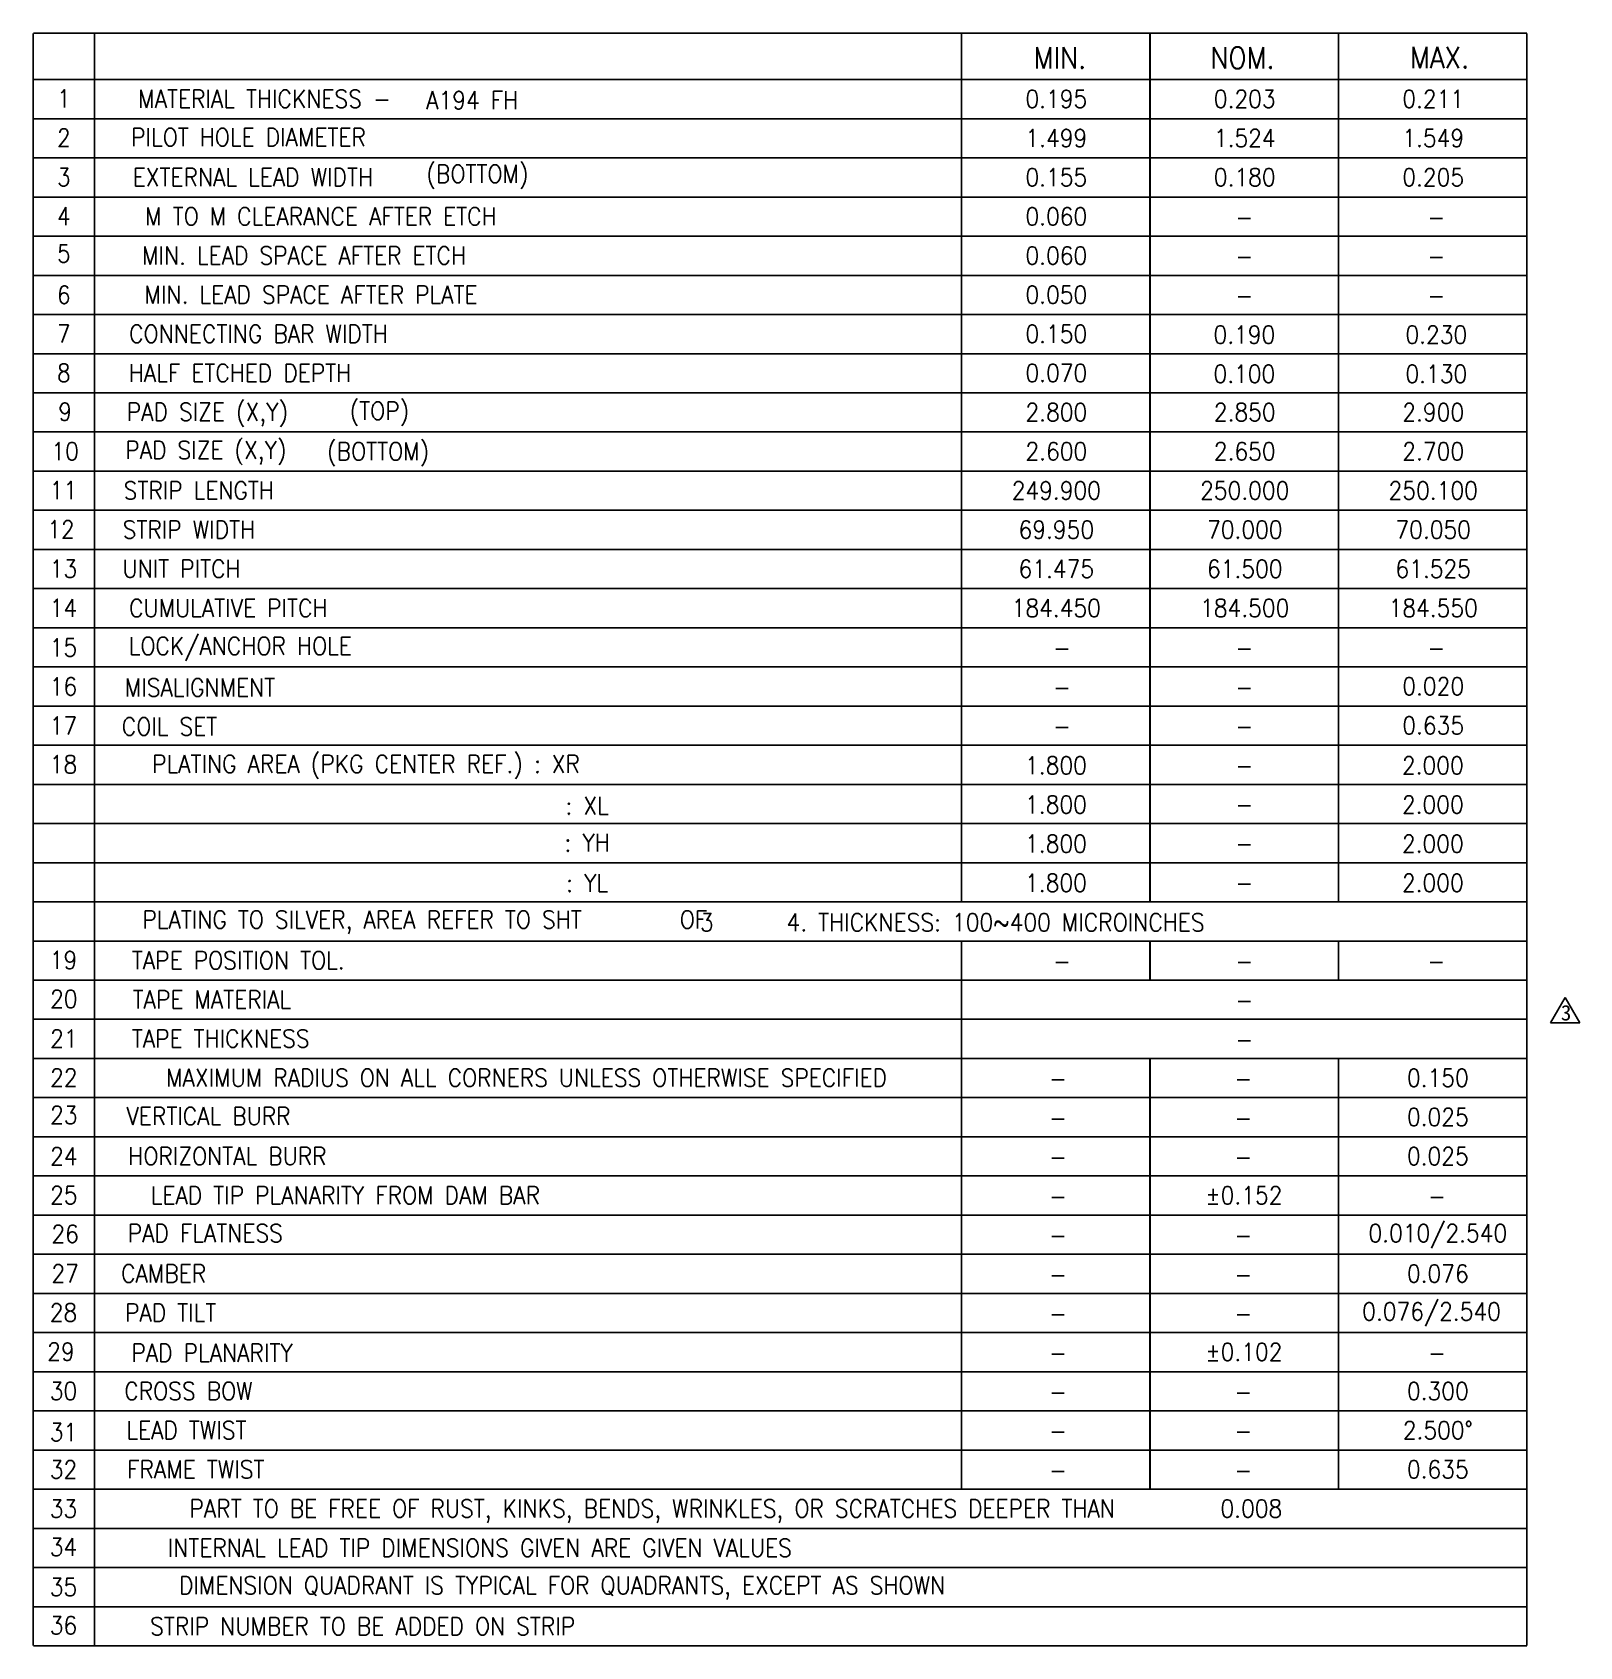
# Model space of a CAD drawing. Extents: x 756.14 to 762.54, y 0.53 to 7.21.
import ezdxf
from ezdxf.enums import TextEntityAlignment as Align

# ---------------------------------------------------------------- set-up
doc = ezdxf.new("R2010")
doc.units = 0
doc.header["$LTSCALE"] = 5
doc.header["$MEASUREMENT"] = 0
doc.linetypes.add('CENTER2', pattern=[1.125, 0.75, -0.125, 0.125, -0.125])
doc.layers.add('4', color=7, linetype='CONTINUOUS')
doc.layers.add('中心线', color=1, linetype='CENTER2')
doc.styles.add('ROMANS', font='SIMPLEX', dxfattribs={"width": 0.8, "height": 0.018})
doc.styles.add('宋体', font='SimSun.ttf')

msp = doc.modelspace()

# ---------------------------------------------------------------- linework, layer by layer
at = {"layer": '4', "color": 3}
for p, q in [((756.3943, 0.5332, -0.0014), (756.3943, 7.2059, -0.0014)), ((756.14, 7.0138, -0.0014), (762.3199, 7.0138, -0.0014)), ((756.14, 6.8518, -0.0014), (762.3199, 6.8518, -0.0014)), ((756.14, 6.6898, -0.0014), (762.3199, 6.6898, -0.0014)), ((756.14, 6.5278, -0.0014), (762.3199, 6.5278, -0.0014)), ((756.14, 6.3657, -0.0014), (762.3199, 6.3657, -0.0014)), ((756.14, 6.2037, -0.0014), (762.3199, 6.2037, -0.0014)), ((756.14, 6.0417, -0.0014), (762.3199, 6.0417, -0.0014)), ((756.14, 5.8797, -0.0014), (762.3199, 5.8797, -0.0014)), ((756.14, 5.7177, -0.0014), (762.3199, 5.7177, -0.0014)), ((756.14, 5.5557, -0.0014), (762.3199, 5.5557, -0.0014)), ((756.14, 5.3937, -0.0014), (762.3199, 5.3937, -0.0014)), ((756.14, 5.2316, -0.0014), (762.3199, 5.2316, -0.0014)), ((756.14, 5.0696, -0.0014), (762.3199, 5.0696, -0.0014)), ((756.14, 4.9076, -0.0014), (762.3199, 4.9076, -0.0014)), ((756.14, 4.7456, -0.0014), (762.3199, 4.7456, -0.0014)), ((756.14, 4.5836, -0.0014), (762.3199, 4.5836, -0.0014)), ((756.14, 4.4216, -0.0014), (762.3199, 4.4216, -0.0014)), ((756.14, 4.2596, -0.0014), (762.3199, 4.2596, -0.0014)), ((756.14, 4.0975, -0.0014), (762.3199, 4.0975, -0.0014)), ((756.14, 3.9355, -0.0014), (762.3199, 3.9355, -0.0014)), ((756.14, 3.7735, -0.0014), (762.3199, 3.7735, -0.0014)), ((756.14, 3.6115, -0.0014), (762.3199, 3.6115, -0.0014)), ((756.14, 3.4495, -0.0014), (762.3199, 3.4495, -0.0014)), ((756.14, 3.2875, -0.0014), (762.3199, 3.2875, -0.0014)), ((756.14, 3.1255, -0.0014), (762.3199, 3.1255, -0.0014)), ((756.14, 2.9634, -0.0014), (762.3199, 2.9634, -0.0014)), ((756.14, 2.8014, -0.0014), (762.3199, 2.8014, -0.0014)), ((756.14, 2.6394, -0.0014), (762.3199, 2.6394, -0.0014)), ((756.14, 2.4774, -0.0014), (762.3199, 2.4774, -0.0014)), ((756.14, 2.3154, -0.0014), (762.3199, 2.3154, -0.0014)), ((756.14, 2.1534, -0.0014), (762.3199, 2.1534, -0.0014)), ((756.14, 1.9914, -0.0014), (762.3199, 1.9914, -0.0014)), ((756.14, 1.8293, -0.0014), (762.3199, 1.8293, -0.0014)), ((756.14, 1.6673, -0.0014), (762.3199, 1.6673, -0.0014)), ((756.14, 1.5053, -0.0014), (762.3199, 1.5053, -0.0014)), ((756.14, 1.3433, -0.0014), (762.3199, 1.3433, -0.0014)), ((756.14, 1.1813, -0.0014), (762.3199, 1.1813, -0.0014)), ((756.14, 1.0193, -0.0014), (762.3199, 1.0193, -0.0014)), ((756.14, 0.8573, -0.0014), (762.3199, 0.8573, -0.0014)), ((756.14, 0.6952, -0.0014), (762.3199, 0.6952, -0.0014))]:
    msp.add_line(p, q, dxfattribs=at)
at = {"layer": '4', "color": 7, "const_width": 0.00736, "elevation": -0.0014}
for points in [[(756.14, 7.2059), (762.3199, 7.2059)], [(756.14, 0.5332), (756.14, 7.2059)], [(759.9811, 4.2596), (759.9811, 7.2059)], [(760.7607, 4.2596), (760.7607, 7.2059)], [(761.5403, 4.2596), (761.5403, 7.2059)], [(762.3199, 0.5332), (762.3199, 7.2059)], [(759.9811, 3.6115), (759.9811, 4.2596)], [(760.7607, 3.6115), (760.7607, 4.2596)], [(761.5403, 3.6115), (761.5403, 4.2596)], [(759.9811, 3.2875), (759.9811, 3.4495)], [(760.7607, 3.2875), (760.7607, 3.4495)], [(761.5403, 3.2875), (761.5403, 3.4495)], [(759.9811, 1.1813), (759.9811, 3.2875)], [(760.7607, 1.1813), (760.7607, 2.9634)], [(761.5403, 1.1813), (761.5403, 2.9634)], [(756.14, 0.5332), (762.3199, 0.5332)]]:
    msp.add_lwpolyline(points, dxfattribs=at)
at = {"layer": '中心线'}
msp.add_lwpolyline([(762.5383, 3.1109), (762.478, 3.2153), (762.4177, 3.1109)], close=True, dxfattribs=at)

# ---------------------------------------------------------------- texts
at = {"layer": '4', "color": 7, "style": 'ROMANS', "width": 0.9}
for s, p in [('MIN.', (760.3882, 7.1044, -0.0014)), ('NOM.', (761.1429, 7.1036, -0.0014)), ('MAX.', (761.9586, 7.1052, -0.0014))]:
    msp.add_text(s, height=0.08837, dxfattribs=at).set_placement(p, align=Align.MIDDLE)
at = {"layer": '4', "color": 3, "style": 'ROMANS', "width": 0.9}
for s, height, p in [('1', 0.0736, (756.2667, 6.9358, -0.0014)), ('MATERIAL THICKNESS - ', 0.073643, (757.1198, 6.934, -0.0014)), ('A194 FH', 0.07364, (757.9562, 6.9288, -0.0014)), ('0.195', 0.07364, (760.373, 6.9338, -0.0014)), ('0.203', 0.07364, (761.1526, 6.9338, -0.0014)), ('0.211', 0.07364, (761.9322, 6.9338, -0.0014)), ('2', 0.0736, (756.2667, 6.7737, -0.0014)), ('PILOT HOLE DIAMETER', 0.073643, (757.0309, 6.7754, -0.0014)), ('1.499', 0.07364, (760.373, 6.7718, -0.0014)), ('1.524', 0.07364, (761.1526, 6.7718, -0.0014)), ('1.549', 0.07364, (761.9322, 6.7718, -0.0014)), ('3', 0.0736, (756.2667, 6.6099, -0.0014)), ('EXTERNAL LEAD WIDTH', 0.073643, (757.0493, 6.61, -0.0014)), ('(BOTTOM)', 0.07364, (757.9781, 6.6184, -0.0014)), ('0.155', 0.07364, (760.373, 6.6098, -0.0014)), ('0.180', 0.07364, (761.1526, 6.6098, -0.0014)), ('0.205', 0.07364, (761.9322, 6.6098, -0.0014)), ('4', 0.0736, (756.2667, 6.4485, -0.0014)), ('M TO M CLEARANCE AFTER ETCH', 0.073643, (757.3306, 6.448, -0.0014)), ('0.060', 0.07364, (760.373, 6.4478, -0.0014)), ('-', 0.0736, (761.1511, 6.4443, -0.0014)), ('-', 0.0736, (761.9451, 6.4443, -0.0014)), ('5', 0.0736, (756.2667, 6.2938, -0.0014)), ('MIN. LEAD SPACE AFTER ETCH', 0.073643, (757.2607, 6.2859, -0.0014)), ('0.060', 0.07364, (760.373, 6.2857, -0.0014)), ('-', 0.0736, (761.1511, 6.2823, -0.0014)), ('-', 0.0736, (761.9451, 6.2823, -0.0014)), ('6', 0.0736, (756.2667, 6.1233, -0.0014)), ('MIN. LEAD SPACE AFTER PLATE', 0.073643, (757.2897, 6.1239, -0.0014)), ('0.050', 0.07364, (760.373, 6.1237, -0.0014)), ('-', 0.0736, (761.1511, 6.1203, -0.0014)), ('-', 0.0736, (761.9451, 6.1203, -0.0014)), ('7', 0.0736, (756.2667, 5.9624, -0.0014)), ('CONNECTING BAR WIDTH', 0.073643, (757.0726, 5.9619, -0.0014)), ('0.150', 0.07364, (760.373, 5.9617, -0.0014)), ('0.190', 0.07364, (761.1511, 5.9583, -0.0014)), ('0.230', 0.07364, (761.9451, 5.9583, -0.0014)), ('8', 0.0736, (756.2667, 5.8004, -0.0014)), ('HALF ETCHED DEPTH', 0.073643, (756.9959, 5.7999, -0.0014)), ('0.070', 0.07364, (760.373, 5.7997, -0.0014)), ('0.100', 0.07364, (761.1511, 5.7962, -0.0014)), ('0.130', 0.07364, (761.9451, 5.7962, -0.0014)), ('PAD SIZE (X,Y)', 0.073643, (756.8612, 5.6337, -0.0014)), ('(TOP)', 0.07364, (757.5727, 5.6378, -0.0014)), ('9', 0.0736, (756.2721, 5.6397, -0.0014)), ('2.800', 0.07364, (760.373, 5.6377, -0.0014)), ('2.850', 0.07364, (761.1526, 5.6377, -0.0014)), ('2.900', 0.07364, (761.9322, 5.6377, -0.0014)), ('10', 0.07364, (756.2721, 5.476, -0.0014)), ('PAD SIZE (X,Y)', 0.073643, (756.8548, 5.4759, -0.0014)), ('(BOTTOM)', 0.07364, (757.5673, 5.4704, -0.0014)), ('2.600', 0.07364, (760.373, 5.4757, -0.0014)), ('2.650', 0.07364, (761.1526, 5.4757, -0.0014)), ('2.700', 0.07364, (761.9322, 5.4757, -0.0014)), ('11', 0.07364, (756.2652, 5.3148, -0.0014)), ('STRIP LENGTH', 0.073643, (756.8253, 5.3139, -0.0014)), ('249.900', 0.07364, (760.373, 5.3137, -0.0014)), ('250.000', 0.07364, (761.1526, 5.3137, -0.0014)), ('250.100', 0.07364, (761.9322, 5.3137, -0.0014)), ('12', 0.07364, (756.2549, 5.1527, -0.0014)), ('STRIP WIDTH', 0.073643, (756.7843, 5.1518, -0.0014)), ('69.950', 0.07364, (760.373, 5.1516, -0.0014)), ('70.000', 0.07364, (761.1526, 5.1516, -0.0014)), ('70.050', 0.07364, (761.9322, 5.1516, -0.0014)), ('13', 0.07364, (756.2652, 4.9898, -0.0014)), ('UNIT PITCH', 0.07364, (756.7541, 4.9898, -0.0014)), ('61.475', 0.07364, (760.373, 4.9896, -0.0014)), ('61.500', 0.07364, (761.1526, 4.9896, -0.0014)), ('61.525', 0.07364, (761.9322, 4.9896, -0.0014)), ('14', 0.07364, (756.2652, 4.8278, -0.0014)), ('CUMULATIVE PITCH', 0.073643, (756.9473, 4.8272, -0.0014)), ('184.450', 0.07364, (760.373, 4.8276, -0.0014)), ('184.500', 0.07364, (761.1526, 4.8276, -0.0014)), ('184.550', 0.07364, (761.9322, 4.8276, -0.0014)), ('15', 0.07364, (756.2652, 4.664, -0.0014)), ('LOCK/ANCHOR HOLE', 0.073643, (756.9969, 4.6651, -0.0014)), ('-', 0.0736, (760.3959, 4.6621, -0.0014)), ('-', 0.0736, (761.1511, 4.6621, -0.0014)), ('-', 0.0736, (761.9451, 4.6621, -0.0014)), ('16', 0.07364, (756.2652, 4.5028, -0.0014)), ('MISALIGNMENT', 0.073643, (756.8303, 4.4987, -0.0014)), ('-', 0.0736, (760.3959, 4.5001, -0.0014)), ('-', 0.0736, (761.1511, 4.5001, -0.0014)), ('0.020', 0.07364, (761.9322, 4.5036, -0.0014)), ('17', 0.07364, (756.2652, 4.3408, -0.0014)), ('COIL SET', 0.07364, (756.7043, 4.3369, -0.0014)), ('0.635', 0.07364, (761.9322, 4.3416, -0.0014)), ('-', 0.0736, (760.3959, 4.3381, -0.0014)), ('-', 0.0736, (761.1511, 4.3381, -0.0014)), ('18', 0.07364, (756.2652, 4.1807, -0.0014)), ('PLATING AREA (PKG CENTER REF.) : XR', 0.073643, (757.5171, 4.1769, -0.0014)), ('1.800', 0.07364, (760.3715, 4.1761, -0.0014)), ('2.000', 0.07364, (761.9307, 4.1761, -0.0014)), ('-', 0.0736, (761.1511, 4.1761, -0.0014)), (': XL', 0.07364, (758.4319, 4.0095, -0.0014)), ('1.800', 0.07364, (760.3715, 4.0141, -0.0014)), ('-', 0.0736, (761.1511, 4.0141, -0.0014)), ('2.000', 0.07364, (761.9307, 4.0141, -0.0014)), (': YH', 0.07364, (758.4319, 3.8567, -0.0014)), ('1.800', 0.07364, (760.3715, 3.8521, -0.0014)), ('2.000', 0.07364, (761.9307, 3.8521, -0.0014)), ('-', 0.0736, (761.1511, 3.8521, -0.0014)), (': YL', 0.07364, (758.4319, 3.6893, -0.0014)), ('1.800', 0.07364, (760.3715, 3.6901, -0.0014)), ('-', 0.0736, (761.1511, 3.6901, -0.0014)), ('2.000', 0.07364, (761.9307, 3.6901, -0.0014)), ('PLATING TO SILVER, AREA REFER TO SHT     OF', 0.073643, (757.7602, 3.5269, -0.0014)), ('3      4. THICKNESS: 100~400 MICROINCHES', 0.073643, (759.9426, 3.5269, -0.0014)), ('19', 0.07364, (756.2652, 3.3707, -0.0014)), ('TAPE POSITION TOL.', 0.073643, (756.9887, 3.3697, -0.0014)), ('-', 0.0736, (760.3959, 3.366, -0.0014)), ('-', 0.0736, (761.1511, 3.366, -0.0014)), ('-', 0.0736, (761.9451, 3.366, -0.0014)), ('20', 0.07364, (756.2667, 3.2094, -0.0014)), ('TAPE MATERIAL', 0.073643, (756.8796, 3.2077, -0.0014)), ('-', 0.0736, (761.1511, 3.204, -0.0014)), ('21', 0.07364, (756.2667, 3.0456, -0.0014)), ('TAPE THICKNESS', 0.073643, (756.916, 3.0457, -0.0014)), ('-', 0.0736, (761.1511, 3.042, -0.0014)), ('22', 0.07364, (756.2667, 2.8842, -0.0014)), ('MAXIMUM RADIUS ON ALL CORNERS UNLESS OTHERWISE SPECIFIED', 0.073643, (758.1814, 2.8837, -0.0014)), ('-', 0.0736, (760.3797, 2.88, -0.0014)), ('-', 0.0736, (761.1464, 2.88, -0.0014)), ('0.150', 0.07364, (761.9514, 2.8834, -0.0014)), ('23', 0.07364, (756.2667, 2.7295, -0.0014)), ('VERTICAL BURR', 0.073643, (756.8657, 2.7251, -0.0014)), ('0.025', 0.07364, (761.9514, 2.7214, -0.0014)), ('-', 0.0736, (760.3797, 2.718, -0.0014)), ('-', 0.0736, (761.1464, 2.718, -0.0014)), ('24', 0.07364, (756.2667, 2.559, -0.0014)), ('HORIZONTAL BURR', 0.073643, (756.9436, 2.5596, -0.0014)), ('-', 0.0736, (760.3797, 2.556, -0.0014)), ('-', 0.0736, (761.1464, 2.556, -0.0014)), ('0.025', 0.07364, (761.9514, 2.5594, -0.0014)), ('25', 0.07364, (756.2667, 2.3981, -0.0014)), ('LEAD TIP PLANARITY FROM DAM BAR', 0.073643, (757.4318, 2.3976, -0.0014)), ('%%p0.152', 0.07364, (761.1493, 2.3974, -0.0014)), ('-', 0.0736, (760.3797, 2.394, -0.0014)), ('-', 0.0736, (761.9485, 2.394, -0.0014)), ('26', 0.07364, (756.2721, 2.2375, -0.0014)), ('PAD FLATNESS', 0.073643, (756.8522, 2.2405, -0.0014)), ('0.010/2.540', 0.073643, (761.9514, 2.2354, -0.0014)), ('-', 0.0736, (760.3797, 2.2319, -0.0014)), ('-', 0.0736, (761.1464, 2.2319, -0.0014)), ('27', 0.07364, (756.2721, 2.0737, -0.0014)), ('CAMBER', 0.07364, (756.6798, 2.0736, -0.0014)), ('0.076', 0.07364, (761.9514, 2.0734, -0.0014)), ('-', 0.0736, (760.3797, 2.0699, -0.0014)), ('-', 0.0736, (761.1464, 2.0699, -0.0014)), ('28', 0.07364, (756.2652, 1.9125, -0.0014)), ('PAD TILT', 0.07364, (756.7088, 1.9116, -0.0014)), ('0.076/2.540', 0.073643, (761.9255, 1.9114, -0.0014)), ('-', 0.0736, (760.3797, 1.9079, -0.0014)), ('-', 0.0736, (761.1464, 1.9079, -0.0014)), ('29', 0.07364, (756.2549, 1.7504, -0.0014)), ('PAD PLANARITY', 0.073643, (756.8802, 1.7453, -0.0014)), ('-', 0.0736, (760.3797, 1.7459, -0.0014)), ('%%p0.102', 0.07364, (761.1493, 1.7493, -0.0014)), ('-', 0.0736, (761.9485, 1.7459, -0.0014)), ('30', 0.07364, (756.2652, 1.5875, -0.0014)), ('CROSS BOW', 0.07364, (756.7825, 1.5875, -0.0014)), ('0.300', 0.07364, (761.9514, 1.5873, -0.0014)), ('-', 0.0736, (760.3797, 1.5839, -0.0014)), ('-', 0.0736, (761.1464, 1.5839, -0.0014)), ('31', 0.07364, (756.2652, 1.4172, -0.0014)), ('LEAD TWIST', 0.07364, (756.774, 1.4255, -0.0014)), ('-', 0.0736, (760.3797, 1.4219, -0.0014)), ('-', 0.0736, (761.1464, 1.4219, -0.0014)), ('2.500%%d', 0.07364, (761.9514, 1.4253, -0.0014)), ('32', 0.07364, (756.2652, 1.2626, -0.0014)), ('FRAME TWIST', 0.073643, (756.8128, 1.2635, -0.0014)), ('0.635', 0.07364, (761.9514, 1.2633, -0.0014)), ('-', 0.0736, (760.3797, 1.2599, -0.0014)), ('-', 0.0736, (761.1464, 1.2599, -0.0014)), ('33', 0.07364, (756.2652, 1.1006, -0.0014)), ('PART TO BE FREE OF RUST, KINKS, BENDS, WRINKLES, OR SCRATCHES DEEPER THAN', 0.073643, (758.7013, 1.0901, -0.0014)), ('0.008', 0.07364, (761.1797, 1.1011, -0.0014)), ('34', 0.07364, (756.2652, 0.9421, -0.0014)), ('INTERNAL LEAD TIP DIMENSIONS GIVEN ARE GIVEN VALUES', 0.073643, (757.9878, 0.9387, -0.0014)), ('35', 0.07364, (756.2652, 0.7765, -0.0014)), ('DIMENSION QUADRANT IS TYPICAL FOR QUADRANTS, EXCEPT AS SHOWN', 0.073643, (758.3282, 0.7724, -0.0014)), ('36', 0.07364, (756.2652, 0.6181, -0.0014)), ('STRIP NUMBER TO BE ADDED ON STRIP', 0.073643, (757.5033, 0.6142, -0.0014))]:
    msp.add_text(s, height=height, dxfattribs=at).set_placement(p, align=Align.MIDDLE)
at = {"layer": '中心线', "insert": (762.4604, 3.1846), "char_height": 0.0638, "attachment_point": 1, "style": '宋体'}
msp.add_mtext_dynamic_manual_height_columns('3', width=0.412631, gutter_width=12.5, heights=[0], dxfattribs=at)

doc.saveas('drawing.dxf')
